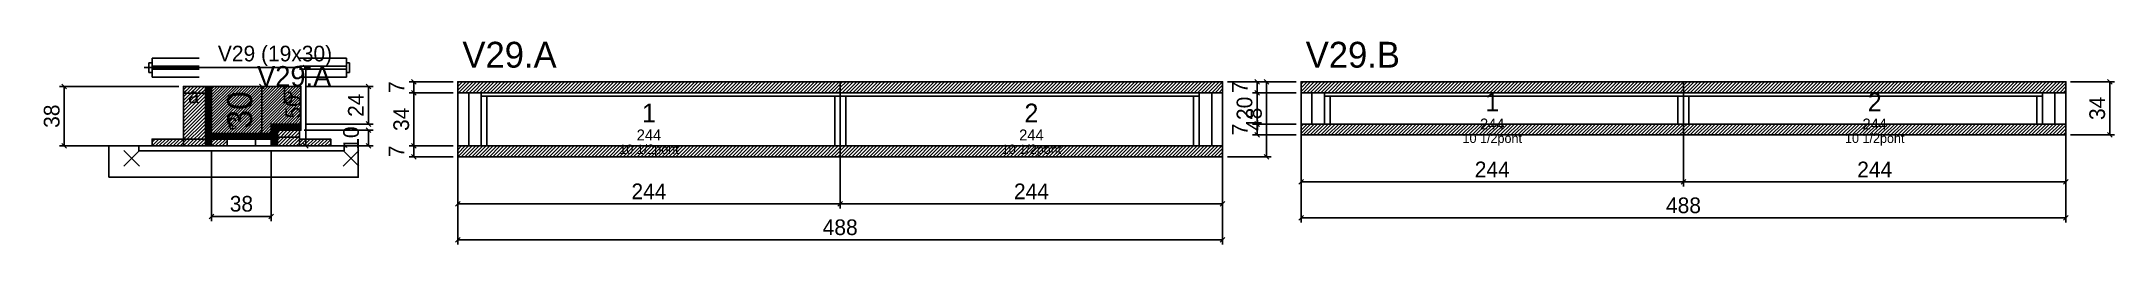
# Model space of a CAD drawing. Extents: x -69 to 1254, y -97 to 33.
import ezdxf
from ezdxf.enums import TextEntityAlignment as Align

# ---------------------------------------------------------------- set-up
doc = ezdxf.new("R2010")
doc.units = 0
for name, color, linetype in [('5', 5, 'Continuous'), ('barrote', 126, 'Continuous'), ('CONCRETO', 251, 'Continuous'), ('COTA', 241, 'Continuous'), ('Cota Seção (2x)', 241, 'Continuous'), ('detalhes', 7, 'Continuous'), ('Hachura', 251, 'Continuous'), ('Madeira', 126, 'Continuous'), ('NOMENCLATURA', 7, 'Continuous'), ('Painéis', 200, 'Continuous'), ('presilha', 224, 'Continuous'), ('SARR_2.2x7', 40, 'Continuous'), ('SARR_3.5x7', 81, 'Continuous'), ('SCO-___-LAJ', 224, 'Continuous'), ('TENSOR', 224, 'Continuous'), ('texto', 7, 'Continuous'), ('Texto Seção', 7, 'Continuous')]:
    doc.layers.add(name, color=color, linetype=linetype)
doc.dimstyles.new('PAINEL', dxfattribs={"dimtxt": 10, "dimasz": 3, "dimexe": 3, "dimexo": 3, "dimgap": 3, "dimtad": 1, "dimblk": 'OBLIQUE', "dimblk1": 'OBLIQUE', "dimcen": 2.5, "dimclrd": 4, "dimclre": 4, "dimclrt": 240, "dimazin": 3, "dimtfac": 1, "dimtmove": 0, "dimatfit": 3})
doc.dimstyles.new('SECAO2X', dxfattribs={"dimtxt": 16, "dimasz": 3, "dimexe": 3, "dimexo": 3, "dimgap": 3, "dimtad": 1, "dimblk": 'OBLIQUE', "dimblk1": 'OBLIQUE', "dimcen": 2.5, "dimclrd": 4, "dimclre": 4, "dimclrt": 240, "dimazin": 3, "dimtfac": 1, "dimtmove": 0, "dimatfit": 3})

# ---------------------------------------------------------------- blocks, each defined once
blk = doc.blocks.new('_OBLIQUE')
at = {"color": 0, "linetype": 'BYBLOCK'}
blk.add_line((-0.5, -0.5), (0.5, 0.5), dxfattribs=at)

msp = doc.modelspace()

# ---------------------------------------------------------------- hatches: boundary and pattern name
at = {"layer": 'COTA'}
h = msp.add_hatch(dxfattribs=at)
h.set_pattern_fill('ANSI31', scale=0.4)
h.paths.add_polyline_path([(40, -26), (40, 4), (97, 4), (97, -20), (78, -20), (78, -26)])
h = msp.add_hatch(dxfattribs=at)
h.set_pattern_fill('ANSI31', scale=0.5)
h.paths.add_polyline_path([(197, 0), (441, 0), (441, 7), (197, 7)])
h = msp.add_hatch(dxfattribs=at)
h.set_pattern_fill('ANSI31', scale=0.5)
h.paths.add_polyline_path([(441, 0), (685, 0), (685, 7), (441, 7)])
h = msp.add_hatch(dxfattribs=at)
h.set_pattern_fill('ANSI31', scale=0.5)
h.paths.add_polyline_path([(735, 0), (979, 0), (979, 7), (735, 7)])
h = msp.add_hatch(dxfattribs=at)
h.set_pattern_fill('ANSI31', scale=0.5)
h.paths.add_polyline_path([(979, 0), (1223, 0), (1223, 7), (979, 7)])
h = msp.add_hatch(dxfattribs=at)
h.set_pattern_fill('ANSI31', scale=0.5)
h.paths.add_polyline_path([(735, -27), (979, -27), (979, -20), (735, -20)])
h = msp.add_hatch(dxfattribs=at)
h.set_pattern_fill('ANSI31', scale=0.5)
h.paths.add_polyline_path([(979, -27), (1223, -27), (1223, -20), (979, -20)])
h = msp.add_hatch(dxfattribs=at)
h.set_pattern_fill('ANSI31', scale=0.5)
h.paths.add_polyline_path([(197, -41), (441, -41), (441, -34), (197, -34)])
h = msp.add_hatch(dxfattribs=at)
h.set_pattern_fill('ANSI31', scale=0.5)
h.paths.add_polyline_path([(441, -41), (685, -41), (685, -34), (441, -34)])
at = {"layer": 'Hachura'}
h = msp.add_hatch(dxfattribs=at)
h.set_pattern_fill('ANSI31', scale=0.5)
h.paths.add_polyline_path([(22, -34), (36, -34), (36, 4), (22, 4)])
h = msp.add_hatch(dxfattribs=at)
h.set_pattern_fill('ANSI31', scale=0.5)
h.paths.add_polyline_path([(22, -0.4), (36, -0.4), (36, 4), (22, 4)])
h = msp.add_hatch(dxfattribs=at)
h.set_pattern_fill('SOLID')
h.paths.add_polyline_path([(36, -34), (40, -34), (40, 4), (36, 4)])
h = msp.add_hatch(dxfattribs=at)
h.set_pattern_fill('SOLID')
h.paths.add_polyline_path([(40, -29.6), (78, -29.6), (78, -26), (40, -26)])
h = msp.add_hatch(dxfattribs=at)
h.set_pattern_fill('SOLID')
h.paths.add_polyline_path([(78, -24), (97, -24), (97, -20), (78, -20)])
h = msp.add_hatch(dxfattribs=at)
h.set_pattern_fill('SOLID')
h.paths.add_polyline_path([(78, -34), (82, -34), (82, -24), (78, -24)])
h = msp.add_hatch(dxfattribs=at)
h.set_pattern_fill('ANSI31', scale=0.5)
h.paths.add_polyline_path([(82, -34), (96, -34), (96, -24), (82, -24)])
h = msp.add_hatch(dxfattribs=at)
h.set_pattern_fill('ANSI31', scale=0.5)
h.paths.add_polyline_path([(82, -28.4), (96, -28.4), (96, -24), (82, -24)])
h = msp.add_hatch(dxfattribs=at)
h.set_pattern_fill('ANSI31', scale=0.5)
h.paths.add_polyline_path([(2, -34), (22, -34), (22, -29.6), (2, -29.6)])
h = msp.add_hatch(dxfattribs=at)
h.set_pattern_fill('ANSI31', scale=0.5)
h.paths.add_polyline_path([(40, -34), (50, -34), (50, -29.6), (40, -29.6)])
h = msp.add_hatch(dxfattribs=at)
h.set_pattern_fill('ANSI31', scale=0.5)
h.paths.add_polyline_path([(96, -34), (116, -34), (116, -29.6), (96, -29.6)])

# ---------------------------------------------------------------- linework, layer by layer
for p, q in [((0, 19), (0, 13)), ((2, 19), (0, 19)), ((2, 22), (32, 22)), ((2, 22), (2, 10)), ((2, 17), (32, 17)), ((2, 15), (32, 15)), ((96, 22), (126, 22)), ((96, 17), (126, 17)), ((96, 15), (126, 15)), ((126, 22), (126, 10)), ((126, 19), (128, 19)), ((128, 19), (128, 13)), ((2, 13), (0, 13)), ((2, 10), (32, 10)), ((96, 10), (126, 10)), ((126, 13), (128, 13))]:
    msp.add_line(p, q)
at = {"layer": 'barrote'}
msp.add_lwpolyline([(-25.5, -54), (133.5, -54), (133.5, -34), (-25.5, -34)], close=True, dxfattribs=at)
at = {"layer": 'CONCRETO'}
msp.add_lwpolyline([(40, -26), (40, 4), (97, 4), (97, -20), (78, -20), (78, -26)], close=True, dxfattribs=at)
at = {"layer": 'Madeira'}
for points in [[(22, -34), (36, -34), (36, 4), (22, 4)], [(22, -0.4), (36, -0.4), (36, 4), (22, 4)], [(82, -34), (96, -34), (96, -24), (82, -24)], [(82, -28.4), (96, -28.4), (96, -24), (82, -24)], [(2, -34), (22, -34), (22, -29.6), (2, -29.6)], [(22, -34), (36, -34), (36, -29.6), (22, -29.6)], [(40, -34), (50, -34), (50, -29.6), (40, -29.6)], [(68, -34), (78, -34), (78, -29.6), (68, -29.6)], [(96, -34), (116, -34), (116, -29.6), (96, -29.6)]]:
    msp.add_lwpolyline(points, close=True, dxfattribs=at)
at = {"layer": 'Painéis'}
for p, q in [((197, 0), (441, 0)), ((197, -34), (197, 0)), ((441, -34), (441, 0)), ((441, -34), (441, 0)), ((441, 0), (685, 0)), ((441, -34), (441, 0)), ((685, -34), (685, 0)), ((735, 0), (979, 0)), ((735, -20), (735, 0)), ((979, -20), (979, 0)), ((979, -20), (979, 0)), ((979, 0), (1223, 0)), ((979, -20), (979, 0)), ((1223, -20), (1223, 0)), ((735, -20), (979, -20)), ((979, -20), (1223, -20)), ((197, -34), (441, -34)), ((441, -34), (685, -34))]:
    msp.add_line(p, q, dxfattribs=at)
for points in [[(36, -34), (40, -34), (40, 4), (36, 4)], [(40, -29.6), (78, -29.6), (78, -26), (40, -26)], [(78, -24), (97, -24), (97, -20), (78, -20)], [(78, -34), (82, -34), (82, -24), (78, -24)]]:
    msp.add_lwpolyline(points, close=True, dxfattribs=at)
at = {"layer": 'presilha'}
for p, q in [((-16, -47), (-6, -37)), ((-16, -37), (-6, -47)), ((124, -47), (134, -37)), ((124, -37), (134, -47))]:
    msp.add_line(p, q, dxfattribs=at)
at = {"layer": 'SARR_2.2x7'}
for p, q in [((204, -34), (204, 0)), ((678, -34), (678, 0)), ((742, -20), (742, 0)), ((1216, -20), (1216, 0)), ((212, -2.2), (441, -2.2)), ((441, -2.2), (670, -2.2)), ((750, -2.2), (979, -2.2)), ((979, -2.2), (1208, -2.2))]:
    msp.add_line(p, q, dxfattribs=at)
at = {"layer": 'SARR_3.5x7'}
for p, q in [((212, -34), (212, 0)), ((441, -34), (441, 0)), ((441, -34), (441, 0)), ((670, -34), (670, 0)), ((750, -20), (750, 0)), ((979, -20), (979, 0)), ((979, -20), (979, 0)), ((1208, -20), (1208, 0)), ((215.5, -34), (215.5, -2.2)), ((437.5, -34), (437.5, -2.2)), ((444.5, -34), (444.5, -2.2)), ((666.5, -34), (666.5, -2.2)), ((753.5, -20), (753.5, -2.2)), ((975.5, -20), (975.5, -2.2)), ((982.5, -20), (982.5, -2.2)), ((1204.5, -20), (1204.5, -2.2)), ((750, -20), (753.5, -20)), ((975.5, -20), (979, -20)), ((979, -20), (982.5, -20)), ((1204.5, -20), (1208, -20)), ((212, -34), (215.5, -34)), ((437.5, -34), (441, -34)), ((441, -34), (444.5, -34)), ((666.5, -34), (670, -34))]:
    msp.add_line(p, q, dxfattribs=at)
at = {"layer": 'SCO-___-LAJ'}
for points in [[(197, 0), (441, 0), (441, 7), (197, 7)], [(441, 0), (685, 0), (685, 7), (441, 7)], [(735, 0), (979, 0), (979, 7), (735, 7)], [(979, 0), (1223, 0), (1223, 7), (979, 7)], [(735, -27), (979, -27), (979, -20), (735, -20)], [(979, -27), (1223, -27), (1223, -20), (979, -20)], [(-6.5, -37.2), (124.5, -37.2), (124.5, -34), (-6.5, -34)], [(197, -41), (441, -41), (441, -34), (197, -34)], [(441, -41), (685, -41), (685, -34), (441, -34)]]:
    msp.add_lwpolyline(points, close=True, dxfattribs=at)
at = {"layer": 'TENSOR'}
msp.add_line((-3, 16), (95, 16), dxfattribs=at)

# ---------------------------------------------------------------- texts
at = {"layer": '5'}
for s, height, p in [('1', 12, (857, -6)), ('2', 12, (1101, -6)), ('1', 12, (319, -13)), ('2', 12, (563, -13)), ('244', 7, (319, -27)), ('244', 7, (563, -27)), ('244', 7, (857, -20)), ('244', 7, (1101, -20))]:
    msp.add_text(s, height=height, dxfattribs=at).set_placement(p, align=Align.MIDDLE_CENTER)
at = {"layer": 'detalhes'}
for s, p in [('a', (25, -6.7)), ('b', (85, -6.7)), ('c', (50, -23.5))]:
    msp.add_text(s, height=9.6, dxfattribs=at).set_placement(p)
at = {"layer": 'NOMENCLATURA'}
for s, p in [('V29.A', (200, 16)), ('V29.B', (738, 16))]:
    msp.add_text(s, height=16.5, dxfattribs=at).set_placement(p)
at = {"layer": 'texto', "char_height": 6, "attachment_point": 5}
for insert in [(857, -30), (1101, -30), (319, -37), (563, -37)]:
    msp.add_mtext('10 1/2pont', dxfattribs=dict(at, insert=insert))
at = {"layer": 'Texto Seção'}
for s, height, p in [('V29 (19x30)', 10, (44, 20)), ('V29.A', 13, (69, 4))]:
    msp.add_text(s, height=height, dxfattribs=at).set_placement(p)

# ---------------------------------------------------------------- dimensions: what is measured, and where the dimension line sits
at = {"layer": 'COTA'}
for base, p1, p2 in [((100, -34), (96, -34), (96, 16)), ((-54, -34), (2, -34), (22, 4)), ((140, -20), (97, -20), (97, 4)), ((169, 0), (197, 0), (197, 7)), ((169, -34), (197, -34), (197, 0)), ((713, -41), (685, -41), (685, 7)), ((707, 0), (735, 0), (735, 7)), ((707, -20), (735, -20), (735, 0)), ((1251, -27), (1223, -27), (1223, 7)), ((140, -34), (96, -34), (96, -24)), ((707, -27), (735, -27), (735, -20)), ((169, -41), (197, -41), (197, -34))]:
    msp.add_linear_dim(base=base, p1=p1, p2=p2, angle=90, dimstyle='PAINEL', dxfattribs=at).render()
for base, p1, p2 in [((735, -57), (735, -20), (979, -20)), ((735, -80), (735, -20), (1223, -20)), ((979, -57), (979, -20), (1223, -20)), ((40, -79), (40, -34), (78, -34)), ((197, -71), (197, -34), (441, -34)), ((197, -94), (197, -34), (685, -34)), ((441, -71), (441, -34), (685, -34))]:
    msp.add_linear_dim(base=base, p1=p1, p2=p2, dimstyle='PAINEL', dxfattribs=at).render()
at = {"layer": 'Cota Seção (2x)'}
msp.add_linear_dim(base=(72, -26), p1=(40, -26), p2=(40, 4), angle=90, dimstyle='SECAO2X', dxfattribs=at).render()

doc.saveas('drawing.dxf')
